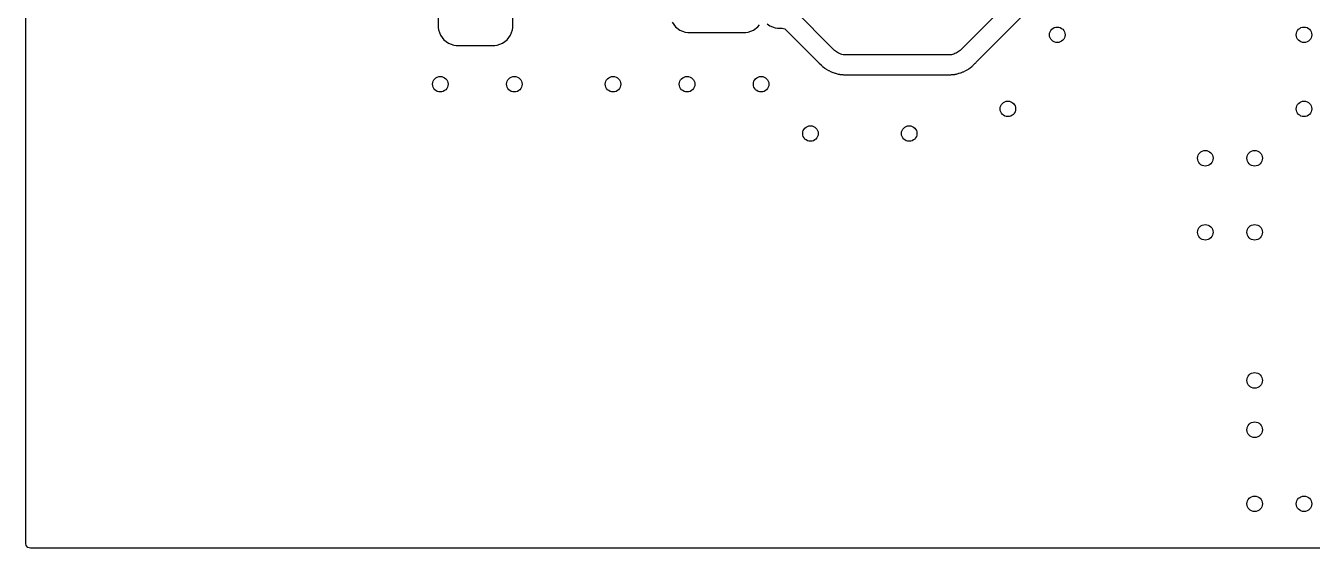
# Model space of a CAD drawing. Extents: x 4.34 to 6.68, y -4.43 to -2.89.
# Drawn here: x 4.341 to 5.644, y -4.431 to -3.902 of the extents above; entities that cross this region are included whole.
import ezdxf

# ---------------------------------------------------------------- set-up
doc = ezdxf.new("R2010")
doc.units = 0
doc.header["$MEASUREMENT"] = 0
doc.layers.add('BLACK', color=7, linetype='CONTINUOUS')

msp = doc.modelspace()

# ---------------------------------------------------------------- linework, layer by layer
at = {"layer": 'BLACK', "linetype": 'CONTINUOUS'}
for p, q in [((4.34108, -4.42595), (4.34108, -2.89587)), ((5.3876, -3.82666), (5.28757, -3.92669)), ((5.30399, -3.93858), (5.39444, -3.84813)), ((4.75897, -3.87485), (4.75897, -3.90355)), ((4.83444, -3.90355), (4.83444, -3.88146)), ((5.16041, -3.92669), (5.11778, -3.88406)), ((4.75897, -3.90355), (4.75924, -3.906)), ((4.75924, -3.906), (4.76125, -3.91137)), ((4.83216, -3.91137), (4.83418, -3.906)), ((4.83418, -3.906), (4.83444, -3.90355)), ((4.99583, -3.89812), (4.99927, -3.90271)), ((4.99927, -3.90271), (5.00386, -3.90615)), ((5.00386, -3.90615), (5.00923, -3.90816)), ((5.00923, -3.90816), (5.01168, -3.90843)), ((5.01168, -3.90843), (5.07047, -3.90843)), ((5.07047, -3.90843), (5.07292, -3.90816)), ((5.07292, -3.90816), (5.07829, -3.90615)), ((5.07829, -3.90615), (5.08288, -3.90271)), ((5.08288, -3.90271), (5.08432, -3.90079)), ((5.09223, -3.8998), (5.09491, -3.9018)), ((5.09491, -3.9018), (5.10028, -3.90381)), ((5.10028, -3.90381), (5.10272, -3.90408)), ((5.10272, -3.90408), (5.10743, -3.90408)), ((5.10743, -3.90408), (5.11012, -3.90487)), ((5.11012, -3.90487), (5.11094, -3.90553)), ((5.11094, -3.90553), (5.14399, -3.93858)), ((4.76125, -3.91137), (4.76469, -3.91596)), ((4.76469, -3.91596), (4.76928, -3.9194)), ((4.76928, -3.9194), (4.77465, -3.92141)), ((4.77465, -3.92141), (4.77709, -3.92168)), ((4.77709, -3.92168), (4.81632, -3.92168)), ((4.81632, -3.92168), (4.81877, -3.92141)), ((4.81877, -3.92141), (4.82413, -3.9194)), ((4.82413, -3.9194), (4.82872, -3.91596)), ((4.82872, -3.91596), (4.83216, -3.91137)), ((5.16142, -3.92742), (5.16041, -3.92669)), ((5.16229, -3.9283), (5.16142, -3.92742)), ((5.1634, -3.92886), (5.16229, -3.9283)), ((5.1644, -3.92959), (5.1634, -3.92886)), ((5.16558, -3.92997), (5.1644, -3.92959)), ((5.16668, -3.93053), (5.16558, -3.92997)), ((5.16791, -3.93073), (5.16668, -3.93053)), ((5.16908, -3.93111), (5.16791, -3.93073)), ((5.17032, -3.93111), (5.16908, -3.93111)), ((5.17155, -3.9313), (5.17032, -3.93111)), ((5.27643, -3.9313), (5.17155, -3.9313)), ((5.27765, -3.93111), (5.27643, -3.9313)), ((5.27889, -3.93111), (5.27765, -3.93111)), ((5.28007, -3.93073), (5.27889, -3.93111)), ((5.2813, -3.93053), (5.28007, -3.93073)), ((5.2824, -3.92997), (5.2813, -3.93053)), ((5.28358, -3.92959), (5.2824, -3.92997)), ((5.28458, -3.92886), (5.28358, -3.92959)), ((5.28569, -3.9283), (5.28458, -3.92886)), ((5.28656, -3.92742), (5.28569, -3.9283)), ((5.28757, -3.92669), (5.28656, -3.92742)), ((5.14399, -3.93858), (5.1445, -3.93917)), ((5.1445, -3.93917), (5.14482, -3.93962)), ((5.14482, -3.93962), (5.14501, -3.9398)), ((5.14501, -3.9398), (5.14682, -3.94142)), ((5.14682, -3.94142), (5.14701, -3.9416)), ((5.14701, -3.9416), (5.14758, -3.94217)), ((5.14758, -3.94217), (5.14768, -3.94226)), ((5.14768, -3.94226), (5.14821, -3.94268)), ((5.14821, -3.94268), (5.14841, -3.94285)), ((5.14841, -3.94285), (5.15022, -3.94448)), ((5.15022, -3.94448), (5.15022, -3.94448)), ((5.15022, -3.94448), (5.15041, -3.94465)), ((5.15041, -3.94465), (5.15063, -3.94478)), ((5.15063, -3.94478), (5.15063, -3.94478)), ((5.15063, -3.94478), (5.15089, -3.94493)), ((5.15089, -3.94493), (5.15153, -3.94537)), ((5.15153, -3.94537), (5.15196, -3.94572)), ((5.15196, -3.94572), (5.15436, -3.94694)), ((5.15436, -3.94694), (5.15459, -3.94707)), ((5.15459, -3.94707), (5.15692, -3.94841)), ((5.15692, -3.94841), (5.15717, -3.94849)), ((5.15717, -3.94849), (5.15717, -3.94849)), ((5.15717, -3.94849), (5.15745, -3.94858)), ((5.15745, -3.94858), (5.15817, -3.94888)), ((5.15817, -3.94888), (5.15866, -3.94913)), ((5.15866, -3.94913), (5.15891, -3.9492)), ((5.28907, -3.9492), (5.28932, -3.94913)), ((5.28932, -3.94913), (5.28981, -3.94888)), ((5.28981, -3.94888), (5.29053, -3.94858)), ((5.29053, -3.94858), (5.29081, -3.94849)), ((5.29081, -3.94849), (5.29106, -3.94841)), ((5.29081, -3.94849), (5.29081, -3.94849)), ((5.29106, -3.94841), (5.29339, -3.94707)), ((5.29339, -3.94707), (5.29362, -3.94694)), ((5.29362, -3.94694), (5.29602, -3.94572)), ((5.29602, -3.94572), (5.29645, -3.94537)), ((5.29645, -3.94537), (5.29709, -3.94493)), ((5.29709, -3.94493), (5.29734, -3.94478)), ((5.29734, -3.94478), (5.29757, -3.94465)), ((5.29734, -3.94478), (5.29734, -3.94478)), ((5.29757, -3.94465), (5.29776, -3.94448)), ((5.29776, -3.94448), (5.29957, -3.94285)), ((5.29776, -3.94448), (5.29776, -3.94448)), ((5.29957, -3.94285), (5.29977, -3.94268)), ((5.29977, -3.94268), (5.3003, -3.94226)), ((5.3003, -3.94226), (5.3004, -3.94217)), ((5.3004, -3.94217), (5.30097, -3.9416)), ((5.30097, -3.9416), (5.30116, -3.94142)), ((5.30116, -3.94142), (5.30296, -3.9398)), ((5.30296, -3.9398), (5.30316, -3.93962)), ((5.30316, -3.93962), (5.30348, -3.93917)), ((5.30348, -3.93917), (5.30399, -3.93858)), ((5.15891, -3.9492), (5.15891, -3.9492)), ((5.15891, -3.9492), (5.16126, -3.94983)), ((5.16126, -3.94983), (5.16151, -3.9499)), ((5.16151, -3.9499), (5.16407, -3.95074)), ((5.16407, -3.95074), (5.16433, -3.95076)), ((5.16433, -3.95076), (5.16433, -3.95076)), ((5.16433, -3.95076), (5.16462, -3.95079)), ((5.16462, -3.95079), (5.16539, -3.95094)), ((5.16539, -3.95094), (5.16592, -3.95108)), ((5.16592, -3.95108), (5.16618, -3.95109)), ((5.16618, -3.95109), (5.16618, -3.95109)), ((5.16618, -3.95109), (5.16861, -3.95122)), ((5.16861, -3.95122), (5.16887, -3.95124)), ((5.16887, -3.95124), (5.16943, -3.9513)), ((5.16943, -3.9513), (5.16967, -3.95132)), ((5.16967, -3.95132), (5.17048, -3.95132)), ((5.17048, -3.95132), (5.17074, -3.95133)), ((5.17074, -3.95133), (5.17317, -3.95146)), ((5.17317, -3.95146), (5.17317, -3.95146)), ((5.17317, -3.95146), (5.17343, -3.95147)), ((5.17343, -3.95147), (5.17398, -3.95139)), ((5.17398, -3.95139), (5.17475, -3.95132)), ((5.17475, -3.95132), (5.27322, -3.95132)), ((5.27322, -3.95132), (5.274, -3.95139)), ((5.274, -3.95139), (5.27455, -3.95147)), ((5.27455, -3.95147), (5.27481, -3.95146)), ((5.27481, -3.95146), (5.27724, -3.95133)), ((5.27481, -3.95146), (5.27481, -3.95146)), ((5.27724, -3.95133), (5.2775, -3.95132)), ((5.2775, -3.95132), (5.2783, -3.95132)), ((5.2783, -3.95132), (5.27843, -3.95131)), ((5.27843, -3.95131), (5.27911, -3.95124)), ((5.27843, -3.95131), (5.27843, -3.95131)), ((5.27911, -3.95124), (5.27937, -3.95122)), ((5.27937, -3.95122), (5.2818, -3.95109)), ((5.2818, -3.95109), (5.28206, -3.95108)), ((5.2818, -3.95109), (5.2818, -3.95109)), ((5.28206, -3.95108), (5.28231, -3.95101)), ((5.28231, -3.95101), (5.28259, -3.95094)), ((5.28231, -3.95101), (5.28231, -3.95101)), ((5.28259, -3.95094), (5.28336, -3.95079)), ((5.28336, -3.95079), (5.28365, -3.95076)), ((5.28365, -3.95076), (5.28391, -3.95074)), ((5.28365, -3.95076), (5.28365, -3.95076)), ((5.28391, -3.95074), (5.28647, -3.9499)), ((5.28647, -3.9499), (5.28672, -3.94983)), ((5.28672, -3.94983), (5.28835, -3.94939)), ((5.28835, -3.94939), (5.28907, -3.9492)), ((5.28907, -3.9492), (5.28907, -3.9492)), ((4.34152, -4.42801), (4.34108, -4.42595)), ((4.34335, -4.43012), (4.34152, -4.42801)), ((4.34604, -4.43091), (4.34335, -4.43012)), ((6.08316, -4.43091), (4.34604, -4.43091))]:
    msp.add_line(p, q, dxfattribs=at)
at = {"layer": 'BLACK'}
for centre in [(5.38608, -3.91091), (5.63608, -3.91091), (4.76108, -3.96091), (4.83608, -3.96091), (4.93608, -3.96091), (5.01108, -3.96091), (5.08608, -3.96091), (5.33608, -3.98591), (5.63608, -3.98591), (5.13608, -4.01091), (5.23608, -4.01091), (5.53608, -4.03591), (5.58608, -4.03591), (5.53608, -4.11091), (5.58608, -4.11091), (5.58608, -4.26091), (5.58608, -4.31091), (5.58608, -4.38591), (5.63608, -4.38591)]:
    msp.add_circle(centre, 0.00787, dxfattribs=at)

doc.saveas('drawing.dxf')
